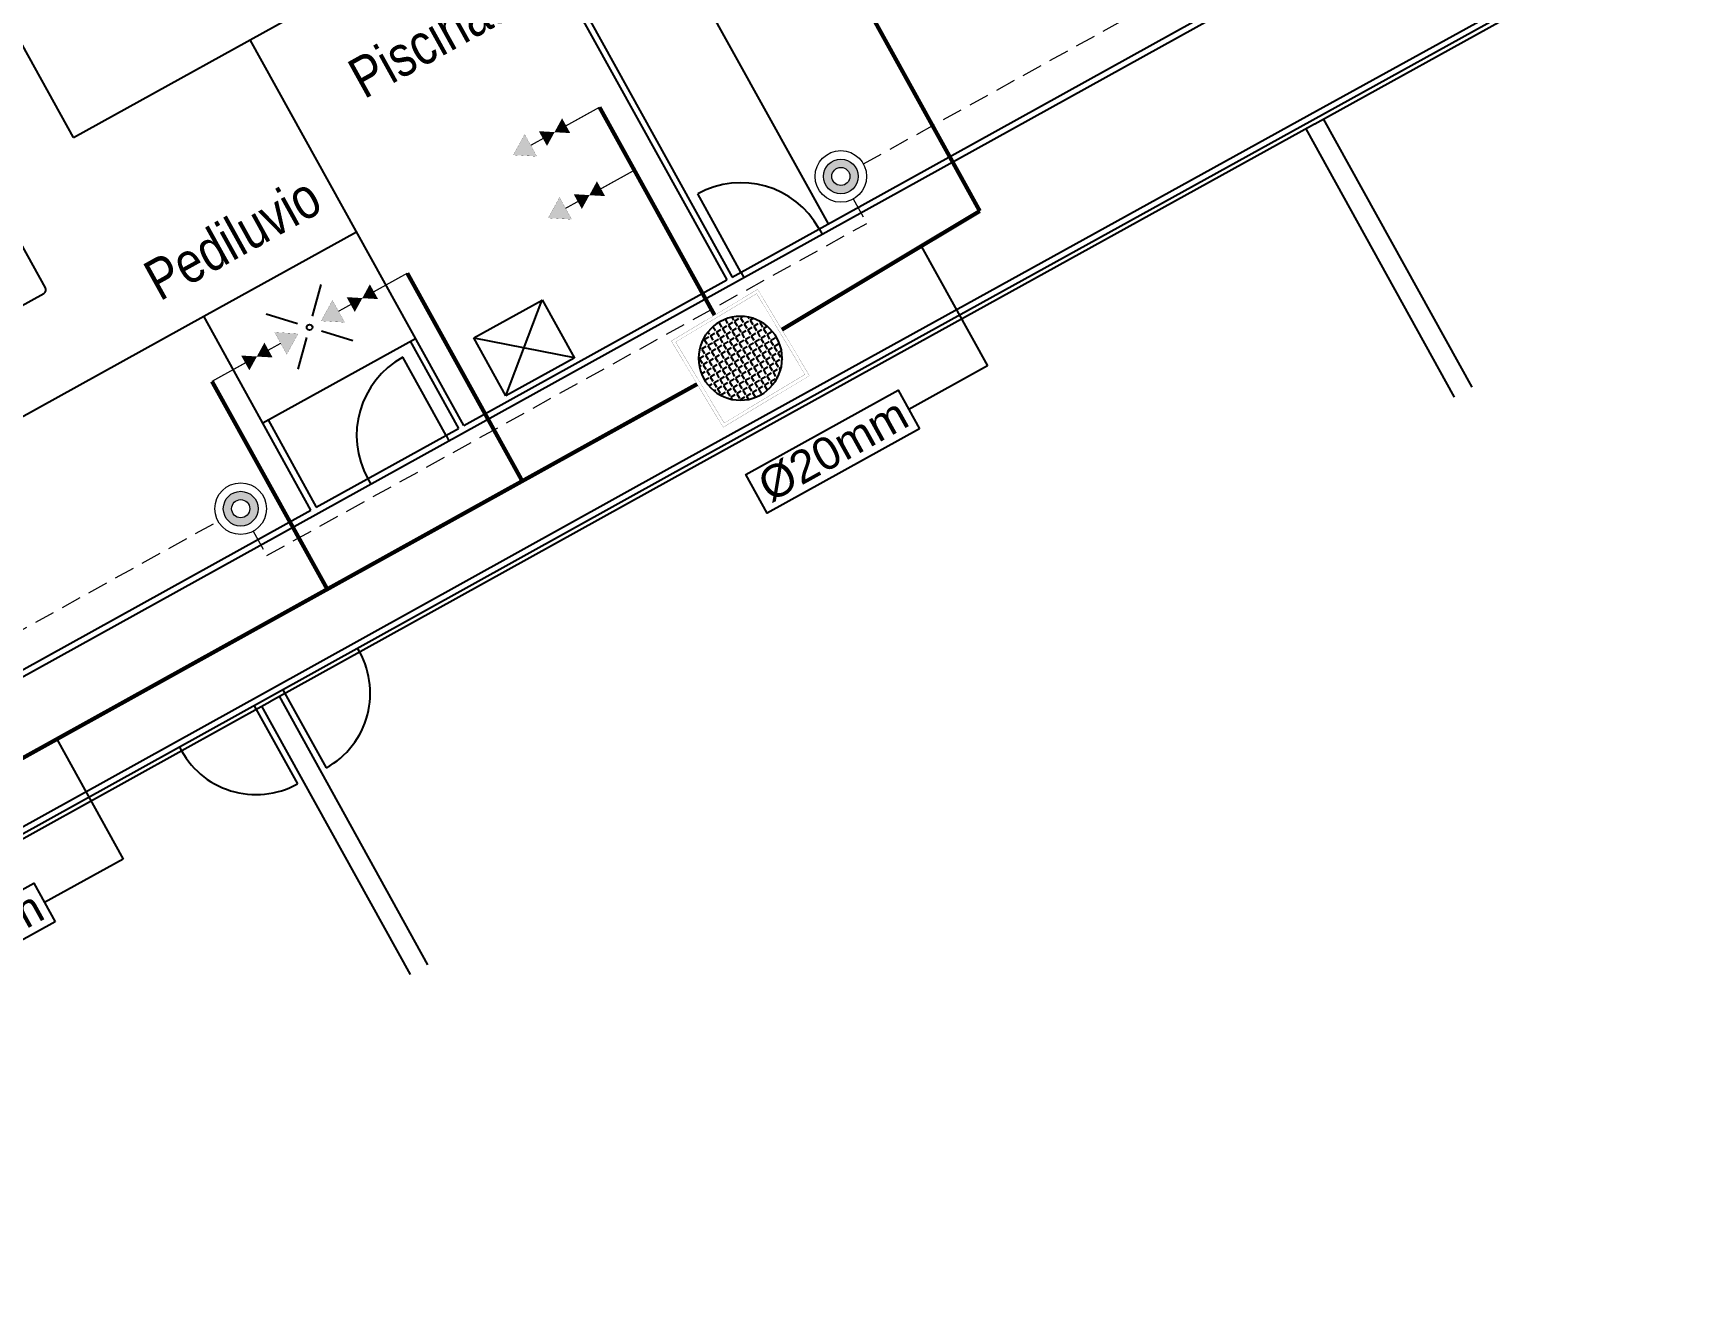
# Model space of a CAD drawing. Header units: millimetres. Extents: x 441156 to 441876, y 4514765 to 4515211.
# Drawn here: x 441522.85 to 441543.21, y 4514800.27 to 4514815.75 of the extents above; entities that cross this region are included whole.
import ezdxf

# ---------------------------------------------------------------- set-up
doc = ezdxf.new("R2010")
doc.units = ezdxf.units.MM
for name, pattern in [('CONTINUA', [0]), ('DASHED', [0.75, 0.5, -0.25]), ('HIDDEN', [0.375, 0.25, -0.125])]:
    doc.linetypes.add(name, pattern=pattern)
for name, color, linetype in [('01_piscinas', 254, 'Continuous'), ('01_textos', 7, 'Continuous'), ('INGIN CLIMATIZACION TEXTO', 7, 'Continuous'), ('INGIN ELECTRICIDAD ALUMBRADO', 120, 'HIDDEN'), ('INGIN FONTANERIA AGUA FRIA', 150, 'Continuous')]:
    doc.layers.add(name, color=color, linetype=linetype)
doc.layers.add('G-ANNO-TEXT', color=7, linetype='Continuous', lineweight=9)
doc.styles.add('Arial Narrow', font='ARIALN.TTF', dxfattribs={"height": 0.25})
doc.styles.add('NIEVES2', font='sanss___.ttf')

# ---------------------------------------------------------------- blocks, each defined once
blk = doc.blocks.new('ARQUETA REGISTRO')
at = {"layer": 'INGIN FONTANERIA AGUA FRIA'}
h = blk.add_hatch(dxfattribs=at)
h.set_pattern_fill('ANGLE', color=256, scale=0.01)
h.set_pattern_definition([(0, (0, 0), (0, 0.06985), [0.0508, -0.01905]), (90, (0, 0), (-0.06985, 4e-18), [0.0508, -0.01905])])
edge = h.paths.add_edge_path()
edge.add_arc((52.458, 47.384), 0.416, 0, 360)
at = {"layer": 'INGIN FONTANERIA AGUA FRIA', "ltscale": 0.01, "const_width": 0.0015}
for points in [[(51.958, 47.884), (52.958, 47.884), (52.958, 46.884), (51.958, 46.884)], [(51.99, 47.852), (52.927, 47.852), (52.927, 46.916), (51.99, 46.916)]]:
    blk.add_lwpolyline(points, close=True, dxfattribs=at)
at = {"layer": 'INGIN FONTANERIA AGUA FRIA', "ltscale": 0.05}
blk.add_circle((52.458, 47.384), 0.416, dxfattribs=at)

msp = doc.modelspace()

# ---------------------------------------------------------------- hatches: boundary and pattern name
at = {"layer": 'INGIN ELECTRICIDAD ALUMBRADO', "linetype": 'CONTINUA', "lineweight": 13}
h = msp.add_hatch(color=86, dxfattribs=at)
h.dxf.hatch_style = 1
edge = h.paths.add_edge_path()
edge.add_arc((441532.79136861, 4514813.98819313), 0.11124836, 0.000000097, 360.000000097)
edge = h.paths.add_edge_path()
edge.add_arc((441532.79136861, 4514813.98819313), 0.21369962, 0.000000097, 180.000000097)
edge.add_arc((441532.79136861, 4514813.98819313), 0.21369962, 180.000000097, 360.000000097)
h = msp.add_hatch(color=86, dxfattribs=at)
h.dxf.hatch_style = 1
edge = h.paths.add_edge_path()
edge.add_arc((441525.40367792, 4514809.89949343), 0.11124836, -122.075540374, 237.924459626, ccw=False)
edge = h.paths.add_edge_path()
edge.add_arc((441525.40367792, 4514809.89949343), 0.21369962, 57.924459626, 237.924459626, ccw=False)
edge.add_arc((441525.40367792, 4514809.89949343), 0.21369962, -122.075540374, 57.924459626, ccw=False)
at = {"layer": 'INGIN FONTANERIA AGUA FRIA'}
h = msp.add_hatch(color=256, dxfattribs=at)
h.dxf.hatch_style = 1
h.paths.add_polyline_path([(441529.35986828, 4514814.70208362), (441529.45969951, 4514814.52170297), (441529.2671563, 4514814.53264577)])
h = msp.add_hatch(color=256, dxfattribs=at)
h.dxf.hatch_style = 1
h.paths.add_polyline_path([(441528.89900035, 4514814.50592536), (441529.0487472, 4514814.23535439), (441528.75993237, 4514814.25176859)])
h = msp.add_hatch(color=256, dxfattribs=at)
h.dxf.hatch_style = 1
h.paths.add_polyline_path([(441529.07434987, 4514814.54406414), (441529.17418111, 4514814.36368349), (441529.2671563, 4514814.53264577)])
h = msp.add_hatch(color=256, dxfattribs=at)
h.dxf.hatch_style = 1
h.paths.add_polyline_path([(441529.78884621, 4514813.92698236), (441529.88867745, 4514813.74660171), (441529.69613423, 4514813.75754451)])
h = msp.add_hatch(color=256, dxfattribs=at)
h.dxf.hatch_style = 1
h.paths.add_polyline_path([(441529.32797828, 4514813.7308241), (441529.47772513, 4514813.46025313), (441529.1889103, 4514813.47666733)])
h = msp.add_hatch(color=256, dxfattribs=at)
h.dxf.hatch_style = 1
h.paths.add_polyline_path([(441529.50332781, 4514813.76896288), (441529.60315904, 4514813.58858223), (441529.69613423, 4514813.75754451)])
h = msp.add_hatch(color=256, dxfattribs=at)
h.dxf.hatch_style = 1
h.paths.add_polyline_path([(441526.99369144, 4514812.65987573), (441527.09352267, 4514812.47949509), (441526.90097946, 4514812.49043789)])
h = msp.add_hatch(color=256, dxfattribs=at)
h.dxf.hatch_style = 1
h.paths.add_polyline_path([(441526.5328235, 4514812.46371748), (441526.68257036, 4514812.19314651), (441526.39375553, 4514812.20956071)])
h = msp.add_hatch(color=256, dxfattribs=at)
h.dxf.hatch_style = 1
h.paths.add_polyline_path([(441526.70817303, 4514812.50185626), (441526.80800427, 4514812.32147561), (441526.90097946, 4514812.49043789)])
h = msp.add_hatch(color=256, dxfattribs=at)
h.dxf.hatch_style = 1
h.paths.add_polyline_path([(441525.82114766, 4514812.06984219), (441525.97089451, 4514811.79927122), (441526.11035729, 4514812.05271464)])
h = msp.add_hatch(color=256, dxfattribs=at)
h.dxf.hatch_style = 1
h.paths.add_polyline_path([(441525.41019534, 4514811.78349362), (441525.51002658, 4514811.60311297), (441525.60300177, 4514811.77207525)])
h = msp.add_hatch(color=256, dxfattribs=at)
h.dxf.hatch_style = 1
h.paths.add_polyline_path([(441525.69571375, 4514811.94151309), (441525.79554499, 4514811.76113245), (441525.60300177, 4514811.77207525)])

# ---------------------------------------------------------------- linework, layer by layer
at = {"layer": '01_piscinas'}
for p, q in [((441522.84802958, 4514828.14165507, -0.00006325), (441531.38657234, 4514812.71373974, 0.00000104)), ((441522.92189841, 4514828.16306888, -0.00006319), (441531.45219278, 4514812.75005721, 0.00000104)), ((441523.34690133, 4514814.46721222, 0.00000131), (441517.43939835, 4514825.14121812, 0.00000131)), ((441523.34690133, 4514814.46721222, -0.0000436), (441528.7591693, 4514817.46107811, -0.0000436)), ((441530.73179319, 4514816.83962971, -0.00001328), (441532.63336056, 4514813.40377172, -0.00001328)), ((441528.12086275, 4514810.82062035, 0.00000131), (441538.90361921, 4514816.78831106, 0.00000131)), ((441531.45219278, 4514812.75005721, 0.00000131), (441538.8016813, 4514816.81761403, 0.00000131)), ((441538.6244456, 4514814.63547481, 0.00000053), (441541.23952961, 4514816.07857971, 0.00000053)), ((441528.14929763, 4514810.92207782, -0.00000546), (441525.52151716, 4514815.67009815, -0.00000546)), ((441530.71028116, 4514810.26813157, 0.00000053), (441538.62383502, 4514814.63513787, 0.00000053)), ((441540.56071053, 4514811.39312908, 0.00000053), (441538.733277, 4514814.6955322, 0.00000053)), ((441538.51439305, 4514814.57474354, 0.00000053), (441540.34185706, 4514811.27228533, 0.00000053)), ((441522.99925123, 4514812.61721972, 0.00000131), (441522.3213251, 4514813.84213448, 0.00000131)), ((441531.56156016, 4514812.81058634, -0.00000612), (441531.0291137, 4514813.77313543, -0.00000612)), ((441524.94855879, 4514812.26738847, -0.00000546), (441526.8288098, 4514813.30800889, -0.00000546)), ((441532.52399318, 4514813.34324259, -0.00000612), (441532.56031065, 4514813.27762216, 0.00000131)), ((441531.56156017, 4514812.81058633, -0.00000612), (441531.59787764, 4514812.7449659, 0.00000131)), ((441526.28816713, 4514812.26661354, -0.00000546), (441526.39295806, 4514812.65658879, -0.00000546)), ((441528.14929763, 4514810.92207781, 0.00000131), (441531.38657234, 4514812.71373974, 0.00000131)), ((441517.81757517, 4514809.6922867, 0.00000131), (441522.97971592, 4514812.54926112, 0.00000131)), ((441528.27526441, 4514812.00192824, -0.00000546), (441529.11530726, 4514812.46660878, -0.00000546)), ((441528.66916109, 4514811.28984745, -0.00000546), (441529.11419724, 4514812.46861546, -0.00000546)), ((441529.11419724, 4514812.46861546, -0.00000546), (441529.51111187, 4514811.75107886, -0.00000546)), ((441510.33436987, 4514804.17920065, 0.00000131), (441524.94855879, 4514812.26738847, 0.00000131)), ((441526.26904662, 4514809.8814574, -0.00000546), (441524.94855879, 4514812.26738847, -0.00000546)), ((441525.71522601, 4514812.29591582, -0.00000546), (441526.10155281, 4514812.17754736, -0.00000546)), ((441525.67490822, 4514810.95497981, -0.00000546), (441527.55515923, 4514811.99560022, -0.00000546)), ((441526.11306234, 4514811.61496813, -0.00000546), (441526.21785328, 4514812.00494337, -0.00000546)), ((441526.39973679, 4514812.08618539, -0.00000546), (441526.78606359, 4514811.96781693, -0.00000546)), ((441527.49040687, 4514811.95976319, -0.00000546), (441528.08454528, 4514810.88624078, -0.00000546)), ((441528.66916109, 4514811.28984745, -0.00000546), (441528.27526441, 4514812.00192824, -0.00000546)), ((441528.27526441, 4514812.00192824, -0.00000546), (441529.50670478, 4514811.75904593, -0.00000546)), ((441528.66916109, 4514811.28984745, -0.00000546), (441528.27526441, 4514812.00192824, -0.00000546)), ((441527.93099689, 4514810.8012598, -0.00000612), (441527.39813087, 4514811.76357669, -0.00000612)), ((441528.66870036, 4514811.29068035, -0.00000546), (441529.50874321, 4514811.75536089, -0.00000546)), ((441525.74052865, 4514810.99129728, -0.00000546), (441526.33466706, 4514809.91777487, -0.00000546)), ((441511.71189566, 4514801.73911684, 0.00000131), (441528.12086275, 4514810.82062035, 0.00000131)), ((441526.33466706, 4514809.91777487, 0.00000131), (441528.08454528, 4514810.88624078, 0.00000131)), ((441527.9309969, 4514810.8012598, -0.00000612), (441527.96731437, 4514810.73563936, 0.00000131)), ((441525.77019909, 4514807.53009677, 0.00000053), (441530.71028116, 4514810.26813157, 0.00000053)), ((441526.96856387, 4514810.26860355, -0.00000612), (441527.00488134, 4514810.20298312, 0.00000131)), ((441511.73892718, 4514801.83979762, 0.00000131), (441526.26904662, 4514809.8814574, 0.00000131)), ((441512.59845351, 4514800.22967197, 0.00000053), (441525.76746385, 4514807.52858077, 0.00000053)), ((441525.56831723, 4514807.47537023, 0.00000053), (441526.1011178, 4514806.51301705, 0.00000053)), ((441525.76746385, 4514807.52858077, 0.00000053), (441525.77019909, 4514807.53009677, 0.00000053)), ((441527.7080287, 4514804.28802726, 0.00000053), (441525.87952935, 4514807.59069295, 0.00000053)), ((441525.92373568, 4514807.67214534, 0.00000053), (441526.45653625, 4514806.70979216, 0.00000053)), ((441525.66086882, 4514807.4695006, 0.00000053), (441527.48937207, 4514804.16682785, 0.00000053))]:
    msp.add_line(p, q, dxfattribs=at)
at = {"layer": '01_piscinas', "elevation": 0.00000053}
for points in [[(441600.15542645, 4514836.84526939, 0.0164873178), (441596.29495593, 4514836.51536975, 0.0147570251), (441588.85666332, 4514835.40842934, 0.0064753203), (441583.08003958, 4514834.10548181, 0.0081662383), (441575.84636256, 4514832.24974676, 0.0216544653), (441566.72691572, 4514829.13504235, 0.0203224531), (441558.44317938, 4514825.50445053, 0.0071301443), (441552.8844203, 4514822.6439482, 0.0002218274), (441552.71279905, 4514822.55241672), (441551.42359411, 4514821.85298122), (441550.13470721, 4514821.15371826, 0.0026809456), (441548.08215867, 4514820.00791291), (441541.18054052, 4514816.1888006), (441538.56552048, 4514814.745731), (441530.65125505, 4514810.37833203), (441525.70833685, 4514807.63872531), (441512.53909855, 4514800.33969015), (441512.42506278, 4514800.27586286), (441523.2070084, 4514782.27945409)], [(441600.15344326, 4514836.77006272, 0.0164621357), (441596.30380182, 4514836.44089324, 0.0147546948), (441588.87105538, 4514835.33481359, 0.0064740219), (441583.09748773, 4514834.03253962, 0.0081654849), (441575.86684779, 4514832.17759532, 0.021652917), (441566.75420638, 4514829.06518378, 0.0203218385), (441558.47629742, 4514825.4371581, 0.0071298324), (441552.9196851, 4514822.5777561, 0.0002215412), (441552.74834387, 4514822.48637409), (441551.45935947, 4514821.78705824), (441550.1706931, 4514821.08791493, 0.002681048), (441548.11877003, 4514819.94245511), (441541.21681548, 4514816.12315664), (441538.60175705, 4514814.68006586), (441530.68755222, 4514810.31270033), (441525.74469455, 4514807.57312716), (441512.57559303, 4514800.27416781), (441512.52909938, 4514800.24814472), (441523.27134543, 4514782.31799947)]]:
    msp.add_lwpolyline(points, format="xyb", dxfattribs=at)
at = {"layer": '01_piscinas'}
msp.add_circle((441526.25185901, 4514812.13149435, -0.00000546), 0.035, dxfattribs=at)
for centre, radius, start, end in [((441531.56156016, 4514812.81058634, -0.00000612), 1.1, 28.962229782, 118.949741418), ((441522.95550427, 4514812.59300808, 0.00000131), 0.05, 298.962229839, 28.962229783), ((441527.93099689, 4514810.8012598, -0.00000612), 1.1, 118.974718982, 208.962230636), ((441525.94872602, 4514807.62882903, 0.00000053), 1.05, 298.922673532, 31.737089082), ((441525.59176371, 4514807.43119917, 0.00000053), 1.05, 206.267958645, 299.018967824)]:
    msp.add_arc(centre, radius, start, end, dxfattribs=at)
at = {"layer": 'INGIN CLIMATIZACION TEXTO', "color": 2, "linetype": 'Continuous', "ltscale": 0.5}
for p, q in [((441534.59658075, 4514811.65620688, 0.00000053), (441533.62985039, 4514811.12117229, 0.00000053)), ((441523.95528879, 4514805.58892487, 0.00000053), (441522.98855844, 4514805.05389027, 0.00000053))]:
    msp.add_line(p, q, dxfattribs=at)
at = {"layer": 'INGIN CLIMATIZACION TEXTO', "color": 2, "linetype": 'Continuous', "ltscale": 0.5, "elevation": 0.00000053}
for points in [[(441533.7800413, 4514813.12944304), (441534.59658075, 4514811.65620688)], [(441523.13874935, 4514807.06216102), (441523.95528879, 4514805.58892487)]]:
    msp.add_lwpolyline(points, dxfattribs=at)
for points in [[(441533.76105624, 4514810.88410224), (441531.88292837, 4514809.84465686), (441531.62051666, 4514810.31879696), (441533.49864454, 4514811.35824234)], [(441523.11976429, 4514804.81682022), (441521.24163641, 4514803.77737485), (441520.97922471, 4514804.25151495), (441522.85735259, 4514805.29096032)]]:
    msp.add_lwpolyline(points, close=True, dxfattribs=at)
at = {"layer": 'INGIN ELECTRICIDAD ALUMBRADO', "color": 86, "lineweight": 13}
for p, q in [((441525.72350056, 4514809.32162005, 0.00000131), (441533.11119125, 4514813.41031975, 0.00000131)), ((441518.94291625, 4514806.32380037, 0.00000131), (441525.1260778, 4514809.74585631, 0.00000131)), ((441525.55731504, 4514809.62189331, 0.00000131), (441525.72350056, 4514809.32162005, 0.00000131))]:
    msp.add_line(p, q, dxfattribs=at)
at = {"layer": 'INGIN ELECTRICIDAD ALUMBRADO', "color": 86, "lineweight": 13, "elevation": -0.00000052}
for points in [[(441533.06896873, 4514814.14183025), (441537.94509093, 4514816.8405084)], [(441532.94500573, 4514813.71059302), (441533.11119125, 4514813.41031975)]]:
    msp.add_lwpolyline(points, dxfattribs=at)
at = {"layer": 'INGIN ELECTRICIDAD ALUMBRADO', "color": 86, "linetype": 'CONTINUA', "lineweight": 13}
for centre, radius in [((441532.79136861, 4514813.98819313, -0.00000052), 0.31727935), ((441532.79136861, 4514813.98819313, -0.00000052), 0.21369962), ((441532.79136861, 4514813.98819313, -0.00000052), 0.11124836), ((441525.40367792, 4514809.89949343, -0.00000025), 0.31727935), ((441525.40367792, 4514809.89949343, -0.00000025), 0.21369962), ((441525.40367792, 4514809.89949343, -0.00000025), 0.11124836)]:
    msp.add_circle(centre, radius, dxfattribs=at)
at = {"layer": 'INGIN FONTANERIA AGUA FRIA', "linetype": 'DASHED', "lineweight": 5, "ltscale": 0.5, "const_width": 0.05}
for points, elevation in [([(441532.50735512, 4514817.16512161), (441534.50155756, 4514813.56188541)], -0.00001328), ([(441529.82064309, 4514814.83928233), (441531.23614907, 4514812.28166717)], 0.00000092), ([(441534.50155756, 4514813.56188541), (441532.06554014, 4514812.10242714)], 0.00000092), ([(441527.45446625, 4514812.79707445), (441528.86997223, 4514810.23945929)], -0.00000546), ([(441510.93865367, 4514800.30104663), (441531.02279768, 4514811.43266031)], 0.00000092), ([(441525.05087333, 4514811.46488584), (441526.4695147, 4514808.90900846)], -0.00000546)]:
    msp.add_lwpolyline(points, dxfattribs=dict(at, elevation=elevation))
at = {"layer": 'INGIN FONTANERIA AGUA FRIA', "ltscale": 0.01}
for points, const_width, elevation in [([(441529.4097839, 4514814.61189329), (441529.82064309, 4514814.83928233)], 0.015, 0.00000092), ([(441529.35986828, 4514814.70208362), (441529.45969951, 4514814.52170297), (441529.2671563, 4514814.53264577), (441529.35986828, 4514814.70208362)], 0.00098817, 0.00000092), ([(441528.89900035, 4514814.50592536), (441529.0487472, 4514814.23535439), (441528.75993237, 4514814.25176859), (441528.89900035, 4514814.50592536)], 0.00148226, 0.00000092), ([(441529.12426549, 4514814.45387381), (441528.97387377, 4514814.37063988)], 0.01447873, 0.00000092), ([(441529.07434987, 4514814.54406414), (441529.17418111, 4514814.36368349), (441529.2671563, 4514814.53264577), (441529.07434987, 4514814.54406414)], 0.00098817, 0.00000092), ([(441529.83876183, 4514813.83679203), (441530.24962102, 4514814.06418107)], 0.015, 0.00000092), ([(441529.78884621, 4514813.92698236), (441529.88867745, 4514813.74660171), (441529.69613423, 4514813.75754451), (441529.78884621, 4514813.92698236)], 0.00098817, 0.00000092), ([(441529.32797828, 4514813.7308241), (441529.47772513, 4514813.46025313), (441529.1889103, 4514813.47666733), (441529.32797828, 4514813.7308241)], 0.00148226, 0.00000092), ([(441529.55324343, 4514813.67877255), (441529.40285171, 4514813.59553862)], 0.01447873, 0.00000092), ([(441529.50332781, 4514813.76896288), (441529.60315904, 4514813.58858223), (441529.69613423, 4514813.75754451), (441529.50332781, 4514813.76896288)], 0.00098817, 0.00000092), ([(441527.04360706, 4514812.56968541), (441527.45446625, 4514812.79707445)], 0.015, -0.00000546), ([(441526.99369144, 4514812.65987573), (441527.09352267, 4514812.47949509), (441526.90097946, 4514812.49043789), (441526.99369144, 4514812.65987573)], 0.00098817, -0.00000546), ([(441526.5328235, 4514812.46371748), (441526.68257036, 4514812.19314651), (441526.39375553, 4514812.20956071), (441526.5328235, 4514812.46371748)], 0.00148226, -0.00000546), ([(441526.75808865, 4514812.41166593), (441526.60769693, 4514812.32843199)], 0.01447873, -0.00000546), ([(441526.70817303, 4514812.50185626), (441526.80800427, 4514812.32147561), (441526.90097946, 4514812.49043789), (441526.70817303, 4514812.50185626)], 0.00098817, -0.00000546), ([(441525.82114766, 4514812.06984219), (441525.97089451, 4514811.79927122), (441526.11035729, 4514812.05271464), (441525.82114766, 4514812.06984219)], 0.00148226, -0.00000546), ([(441525.41019534, 4514811.78349362), (441525.51002658, 4514811.60311297), (441525.60300177, 4514811.77207525), (441525.41019534, 4514811.78349362)], 0.00098817, -0.00000546), ([(441525.69571375, 4514811.94151309), (441525.79554499, 4514811.76113245), (441525.60300177, 4514811.77207525), (441525.69571375, 4514811.94151309)], 0.00098817, -0.00000546), ([(441525.74562937, 4514811.85132277), (441525.89602109, 4514811.9345567)], 0.01447873, -0.00000546), ([(441525.46011096, 4514811.69330329), (441525.04925177, 4514811.46591426)], 0.015, -0.00000546)]:
    msp.add_lwpolyline(points, dxfattribs=dict(at, const_width=const_width, elevation=elevation))

# ---------------------------------------------------------------- block references
at = {"layer": 'INGIN FONTANERIA AGUA FRIA', "xscale": -1.238711623666859, "yscale": 1.238711623666859, "zscale": 1.238711623666859, "rotation": 210.9265212733728}
msp.add_blockref('ARQUETA REGISTRO', (441445.64672675, 4514828.70436173, 0.00000092), dxfattribs=at)

# ---------------------------------------------------------------- texts
at = {"layer": '01_textos', "style": 'NIEVES2'}
for s, p in [('%%C20mm', (441531.92186358, 4514809.97096396, 0.00000053)), ('%%C25mm', (441521.28057162, 4514803.90368194, 0.00000053))]:
    msp.add_text(s, height=0.4, rotation=28.962229928, dxfattribs=at).set_placement(p)
at = {"layer": 'G-ANNO-TEXT', "color": 178, "true_color": 0x000926, "char_height": 0.5, "width": 4.641770625, "attachment_point": 1, "rotation": 29, "style": 'Arial Narrow'}
for s, insert in [('Piscinas', (441526.68084037, 4514815.37157523, 0.00000053)), ('Pediluvio', (441524.16548211, 4514812.88446247, 0.00000053))]:
    msp.add_mtext(s, dxfattribs=dict(at, insert=insert))

doc.saveas('drawing.dxf')
